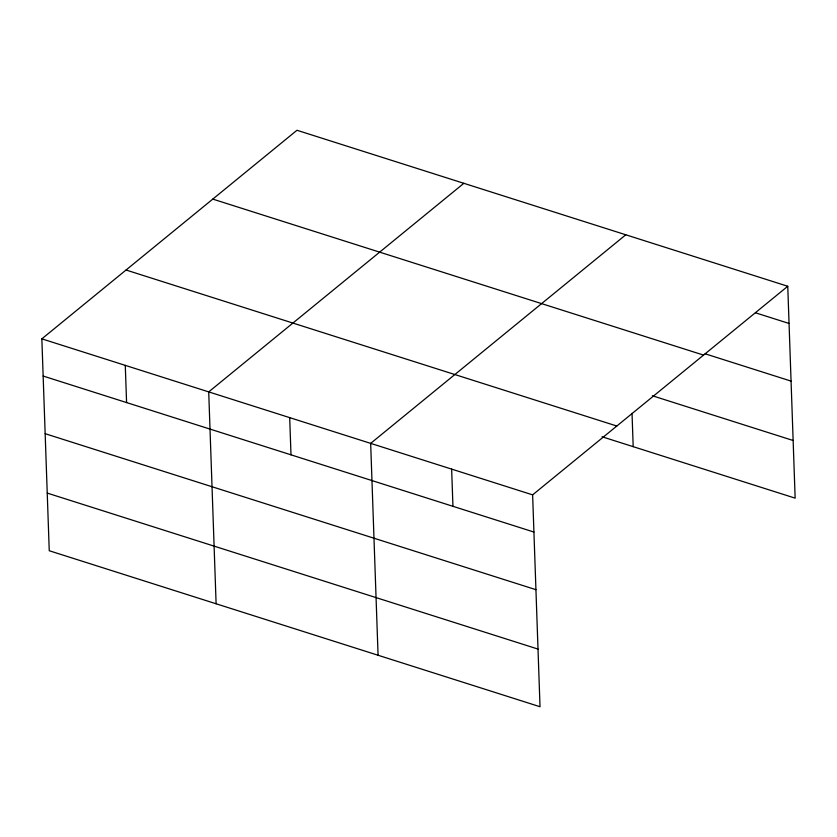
<?xml version="1.0" encoding="UTF-8"?>
<svg xmlns="http://www.w3.org/2000/svg" width="837" height="837" viewBox="0 0 837 837"><rect width="100%" height="100%" fill="white"/><g stroke="black" fill="none" stroke-linecap="round" stroke-linejoin="round"><path stroke-width="1.26" d="M787.753 286.264L532.625 494.855L540.022 706.731L49.247 550.736L41.85 338.849L296.978 130.269L787.753 286.264L795.15 498.151L602.054 436.768M463.844 183.313L208.716 391.894L216.113 603.77M625.794 234.789L370.665 443.369L378.073 655.245M755.413 312.776L789.05 323.459M705.099 353.789L791.059 381.107M212.786 199.101L703.561 355.097M652.358 395.755L793.141 440.503M126.042 270.016L616.817 426.023M41.85 338.849L532.625 494.855M43.147 376.043L533.922 532.05M45.167 433.692L535.942 589.687M47.238 493.087L538.013 649.083M632.029 413.363L633.191 446.665M451.645 469.107L452.943 506.301M289.696 417.632L290.994 454.826M125.278 365.371L126.586 402.566"/></g></svg>
